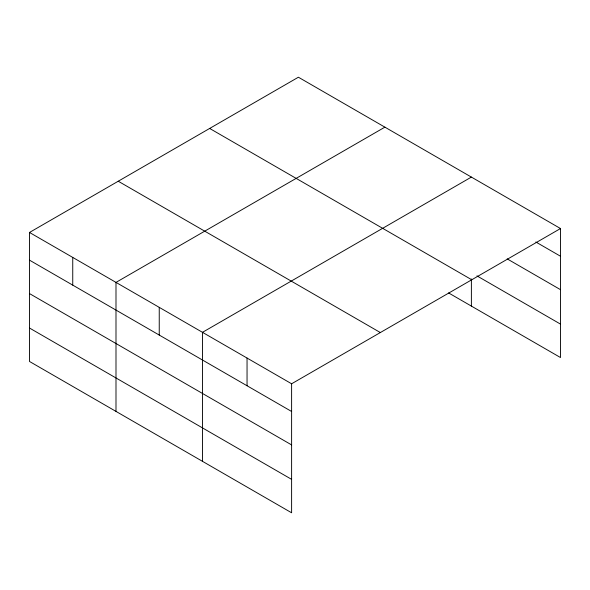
<?xml version="1.0" encoding="UTF-8"?>
<svg xmlns="http://www.w3.org/2000/svg" width="590" height="590" viewBox="0 0 590 590"><rect width="100%" height="100%" fill="white"/><g stroke="black" fill="none" stroke-linecap="round" stroke-linejoin="round"><path stroke-width="0.89" d="M29.5 232.46L291.608 383.78L291.608 512.784L29.5 361.464L29.5 232.46L298.393 77.216L560.5 228.537L560.5 357.54L448.584 292.928M384.887 127.152L115.994 282.396L115.994 411.4M471.388 177.089L202.488 332.332L202.488 461.336M291.608 383.78L560.5 228.537M535.831 241.996L560.5 256.237M507.186 258.885L560.5 289.668M476.956 275.877L560.5 324.109M209.656 128.443L471.764 279.771M118.236 181.226L380.344 332.554M29.5 260.153L291.608 411.481M29.5 293.584L291.608 444.912M29.5 328.033L291.608 479.353M471.388 278.989L471.388 306.092M247.048 358.056L247.048 385.757M159.241 307.361L159.241 335.061M72.747 257.424L72.747 285.125"/></g></svg>
